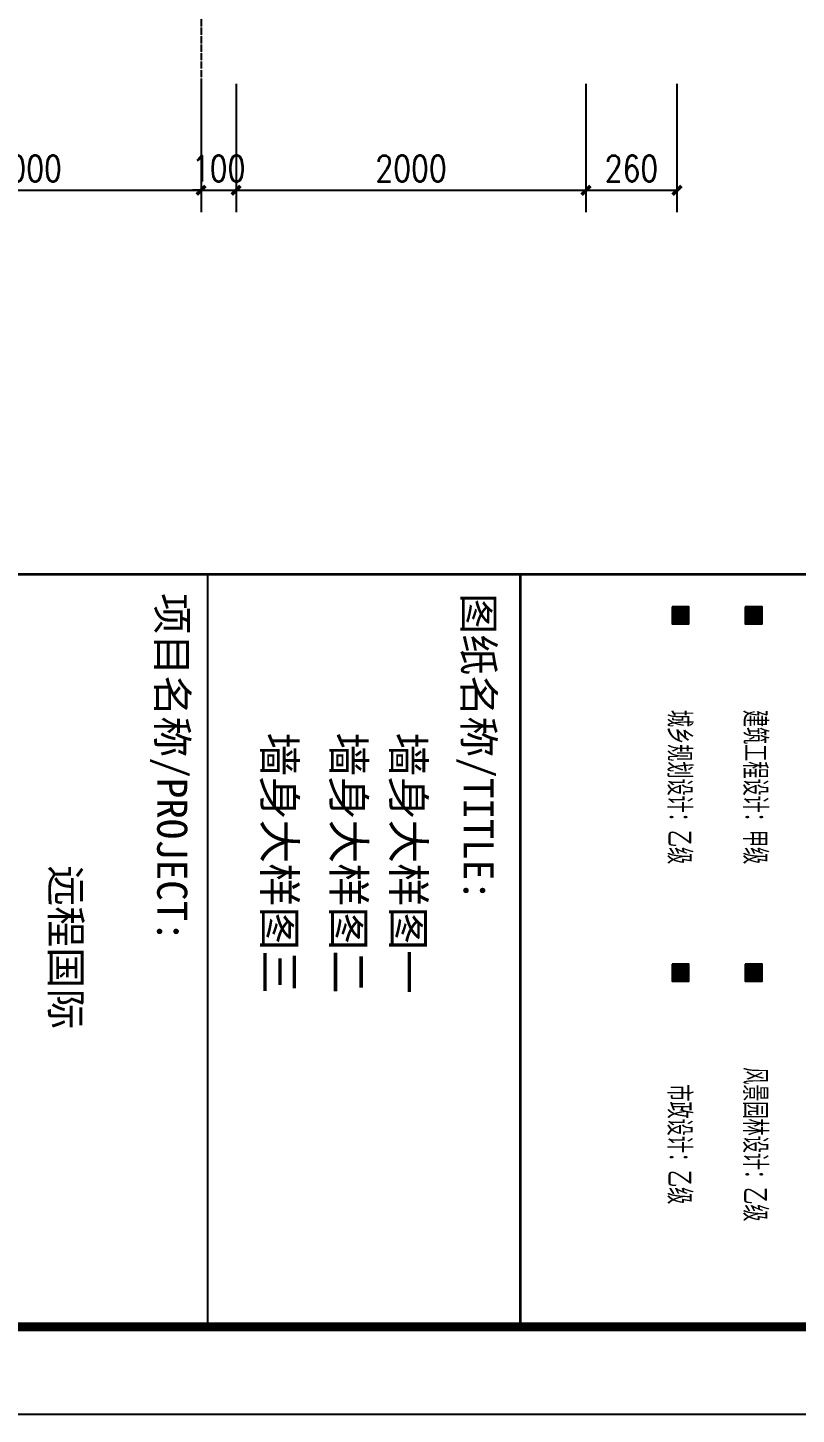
# Model space of a CAD drawing. Extents: x -737978 to 768813, y -372247 to 1140308.
# Drawn here: x -682168 to -679972, y -338663 to -334700 of the extents above; entities that cross this region are included whole.
import ezdxf
from ezdxf.enums import TextEntityAlignment as Align

# ---------------------------------------------------------------- set-up
doc = ezdxf.new("R2010")
doc.units = 0
doc.header["$LTSCALE"] = 10
doc.header["$MEASUREMENT"] = 0
doc.linetypes.add('DOTE', pattern=[2.42, 2, -0.2, 0.02, -0.2])
doc.layers.get('0').update_dxf_attribs({"linetype": 'CONTINUOUS'})
doc.layers.get('Defpoints').update_dxf_attribs({"linetype": 'CONTINUOUS'})
for name, color, linetype in [('DOTE', 1, 'DOTE'), ('PUB_DIM', 3, 'CONTINUOUS'), ('PUB_TITLE', 4, 'CONTINUOUS')]:
    doc.layers.add(name, color=color, linetype=linetype)
doc.styles.add('-仿宋_GB2312', font='GBENOR.shx', dxfattribs={"bigfont": 'GBCBIG.shx'})
doc.styles.add('-宋体', font='', dxfattribs={"width": 0.8})
doc.styles.add('_TCH_DIM_T3', font='SIMPLEX.shx', dxfattribs={"width": 0.8, "bigfont": 'GBCBIG.shx'})
doc.styles.get('-宋体').set_extended_font_data('SimSun')
doc.dimstyles.new('_TCH_ARCH&&25', dxfattribs={"dimtxt": 74.375, "dimasz": 25, "dimexe": 62.5, "dimexo": 75, "dimgap": 25, "dimtad": 1, "dimdec": 0, "dimzin": 0, "dimdsep": 46, "dimtxsty": '_TCH_DIM_T3', "dimblk": 'ARCHTICK', "dimcen": 0.09, "dimclrt": 7, "dimazin": 2, "dimtfac": 1, "dimtdec": 0, "dimtix": 1, "dimtmove": 2, "dimatfit": 3, "dimfxl": 1, "dimtolj": 1, "dimtzin": 0, "dimarcsym": 0})

# ---------------------------------------------------------------- blocks, each defined once
blk = doc.blocks.new('TQ1')
at = {"layer": 'PUB_TITLE'}
for points in [[(-49460, -394766), (-49460, -394631), (-49595, -394631), (-49595, -394766)], [(-46612, -394766), (-46612, -394631), (-46747, -394631), (-46747, -394766)], [(-49460, -395349), (-49460, -395214), (-49595, -395214), (-49595, -395349)], [(-46612, -395349), (-46612, -395214), (-46747, -395214), (-46747, -395349)]]:
    blk.add_hatch(color=7, dxfattribs=at).paths.add_polyline_path(points)
blk.add_line((-49855, -399055), (-43855, -399055), dxfattribs=at)
at = {"layer": 'PUB_TITLE', "const_width": 20}
for points in [[(-49855, -378414), (-49855, -418455)], [(-49855, -396559), (-43855, -396559)]]:
    blk.add_lwpolyline(points, dxfattribs=at)
at = {"layer": 'PUB_TITLE', "color": 7}
for points in [[(-49595, -394766), (-49460, -394766), (-49460, -394631), (-49595, -394631)], [(-46747, -394766), (-46612, -394766), (-46612, -394631), (-46747, -394631)], [(-49595, -395349), (-49460, -395349), (-49460, -395214), (-49595, -395214)], [(-46747, -395349), (-46612, -395349), (-46612, -395214), (-46747, -395214)]]:
    blk.add_lwpolyline(points, close=True, dxfattribs=at)
at = {"layer": 'PUB_TITLE', "color": 7, "style": '-仿宋_GB2312'}
for s, p in [('建筑工程设计：甲级', (-48159, -394783)), ('风景园林设计：乙级', (-45310, -394783)), ('城乡规划设计：乙级', (-48159, -395387)), ('市政设计：乙级', (-45310, -395387))]:
    blk.add_text(s, height=190, dxfattribs=at).set_placement(p, align=Align.CENTER)
at = {"layer": 'PUB_TITLE', "style": '-宋体'}
for s, p in [('图纸名称/TITLE:', (-49705, -397011)), ('项目名称/PROJECT:', (-49705, -399455)), ('远程国际', (-47536, -400302))]:
    blk.add_text(s, height=240, dxfattribs=at).set_placement(p)
blk = doc.blocks.new('_ArchTick')
at = {"color": 0, "linetype": 'ByBlock', "const_width": 0.4}
blk.add_lwpolyline([(-0.5, -0.5), (0.5, 0.5)], dxfattribs=at)
blk = doc.blocks.new('*D65')
at = {"layer": 'Defpoints', "color": 0, "transparency": 16777216}
for p in [(-680572.8, -334785.4), (-680312.8, -334785.4), (-680312.8, -335164.6)]:
    blk.add_point(p, dxfattribs=at)
at = {"layer": 'PUB_DIM', "color": 0, "lineweight": -2, "transparency": 16777216}
for p, q in [((-680572.8, -334860.4), (-680572.8, -335227.1)), ((-680312.8, -334860.4), (-680312.8, -335227.1)), ((-680572.8, -335164.6), (-680312.8, -335164.6))]:
    blk.add_line(p, q, dxfattribs=at)
at = {"layer": 'PUB_DIM', "color": 0, "lineweight": -2, "transparency": 16777216, "xscale": 25, "yscale": 25, "zscale": 25, "rotation": 180}
blk.add_blockref('_ArchTick', (-680572.8, -335164.6), dxfattribs=at)
at = {"layer": 'PUB_DIM', "color": 0, "lineweight": -2, "transparency": 16777216, "xscale": 25, "yscale": 25, "zscale": 25}
blk.add_blockref('_ArchTick', (-680312.8, -335164.6), dxfattribs=at)
at = {"layer": 'PUB_DIM', "color": 7, "transparency": 16777216, "insert": (-680442.8, -335102.4), "char_height": 74.38, "attachment_point": 5, "style": '_TCH_DIM_T3'}
blk.add_mtext('\\A1;260', dxfattribs=at)
blk = doc.blocks.new('*D66')
at = {"layer": 'Defpoints', "color": 0, "transparency": 16777216}
for p in [(-681672.8, -334785.4), (-681572.8, -334785.4), (-681572.8, -335164.6)]:
    blk.add_point(p, dxfattribs=at)
at = {"layer": 'PUB_DIM', "color": 0, "lineweight": -2, "transparency": 16777216}
for p, q in [((-681672.8, -334860.4), (-681672.8, -335227.1)), ((-681572.8, -334860.4), (-681572.8, -335227.1)), ((-681672.8, -335164.6), (-681697.8, -335164.6)), ((-681672.8, -335164.6), (-681572.8, -335164.6)), ((-681572.8, -335164.6), (-681547.8, -335164.6))]:
    blk.add_line(p, q, dxfattribs=at)
at = {"layer": 'PUB_DIM', "color": 0, "lineweight": -2, "transparency": 16777216, "xscale": 25, "yscale": 25, "zscale": 25}
blk.add_blockref('_ArchTick', (-681672.8, -335164.6), dxfattribs=at)
at = {"layer": 'PUB_DIM', "color": 0, "lineweight": -2, "transparency": 16777216, "xscale": 25, "yscale": 25, "zscale": 25, "rotation": 180}
blk.add_blockref('_ArchTick', (-681572.8, -335164.6), dxfattribs=at)
at = {"layer": 'PUB_DIM', "color": 7, "transparency": 16777216, "insert": (-681622.8, -335102.4), "char_height": 74.38, "attachment_point": 5, "style": '_TCH_DIM_T3'}
blk.add_mtext('\\A1;100', dxfattribs=at)
blk = doc.blocks.new('*D67')
at = {"layer": 'Defpoints', "color": 0, "transparency": 16777216}
for p in [(-682672.8, -334785.4), (-681672.8, -334785.4), (-681672.8, -335164.6)]:
    blk.add_point(p, dxfattribs=at)
at = {"layer": 'PUB_DIM', "color": 0, "lineweight": -2, "transparency": 16777216}
for p, q in [((-682672.8, -334860.4), (-682672.8, -335227.1)), ((-681672.8, -334860.4), (-681672.8, -335227.1)), ((-682672.8, -335164.6), (-681672.8, -335164.6))]:
    blk.add_line(p, q, dxfattribs=at)
at = {"layer": 'PUB_DIM', "color": 0, "lineweight": -2, "transparency": 16777216, "xscale": 25, "yscale": 25, "zscale": 25, "rotation": 180}
blk.add_blockref('_ArchTick', (-682672.8, -335164.6), dxfattribs=at)
at = {"layer": 'PUB_DIM', "color": 0, "lineweight": -2, "transparency": 16777216, "xscale": 25, "yscale": 25, "zscale": 25}
blk.add_blockref('_ArchTick', (-681672.8, -335164.6), dxfattribs=at)
at = {"layer": 'PUB_DIM', "color": 7, "transparency": 16777216, "insert": (-682172.8, -335102.4), "char_height": 74.38, "attachment_point": 5, "style": '_TCH_DIM_T3'}
blk.add_mtext('\\A1;1000', dxfattribs=at)

msp = doc.modelspace()

# ---------------------------------------------------------------- linework, layer by layer
at = {"layer": 'DOTE'}
msp.add_lwpolyline([(-681672.8, -314710.9), (-681672.8, -334860.4)], dxfattribs=at)
at = {"layer": 'PUB_DIM'}
for p, q in [((-681572.8, -334860.4), (-681572.8, -335227.1)), ((-680572.8, -334860.4), (-680572.8, -335227.1)), ((-681572.8, -335164.6), (-680572.8, -335164.6))]:
    msp.add_line(p, q, dxfattribs=at)
at = {"layer": 'PUB_TITLE'}
msp.add_lwpolyline([(-688857.6, -338662.7), (-674007.6, -338662.7), (-674007.6, -307137.7), (-688857.6, -307137.7)], close=True, dxfattribs=at)
at = {"layer": 'PUB_TITLE', "const_width": 25}
msp.add_lwpolyline([(-688607.6, -338412.7), (-674257.6, -338412.7), (-674257.6, -307762.7), (-688607.6, -307762.7)], close=True, dxfattribs=at)

# ---------------------------------------------------------------- block references
at = {"xscale": 0.3583835528172438, "yscale": 0.3583835528172438, "zscale": 0.3583835528172438, "rotation": 270}
msp.add_blockref('TQ1', (-538640.3, -354129.5), dxfattribs=at)
at = {"layer": 'PUB_DIM', "xscale": 25, "yscale": 25, "zscale": 25, "rotation": 180}
msp.add_blockref('_ArchTick', (-681572.8, -335164.6), dxfattribs=at)
at = {"layer": 'PUB_DIM', "xscale": 25, "yscale": 25, "zscale": 25}
msp.add_blockref('_ArchTick', (-680572.8, -335164.6), dxfattribs=at)

# ---------------------------------------------------------------- texts
at = {"layer": 'PUB_DIM', "color": 7, "insert": (-681072.8, -335102.4), "char_height": 74.38, "attachment_point": 5, "style": '_TCH_DIM_T3'}
msp.add_mtext('\\A1;2000', dxfattribs=at)
at = {"layer": 'PUB_TITLE', "color": 6, "style": '-宋体'}
for s, p in [('墙身大样图三', (-681494.4, -336714.3)), ('墙身大样图二', (-681296.9, -336714.3)), ('墙身大样图一', (-681126.1, -336714.3))]:
    msp.add_text(s, height=91.22, rotation=270, dxfattribs=at).set_placement(p)

# ---------------------------------------------------------------- dimensions: what is measured, and where the dimension line sits
at = {"layer": 'PUB_DIM'}
for p1, p2, picture, middle in [((-682672.8, -334785.4), (-681672.8, -334785.4), '*D67', (-682172.8, -335102.4)), ((-681672.8, -334785.4), (-681572.8, -334785.4), '*D66', (-681622.8, -335102.4)), ((-680572.8, -334785.4), (-680312.8, -334785.4), '*D65', (-680442.8, -335102.4))]:
    dim = msp.add_aligned_dim(p1=p1, p2=p2, distance=-379.2, dimstyle='_TCH_ARCH&&25', dxfattribs=at)
    dim.commit()
    dim.dimension.update_dxf_attribs({"geometry": picture, "text_midpoint": middle})

doc.saveas('drawing.dxf')
